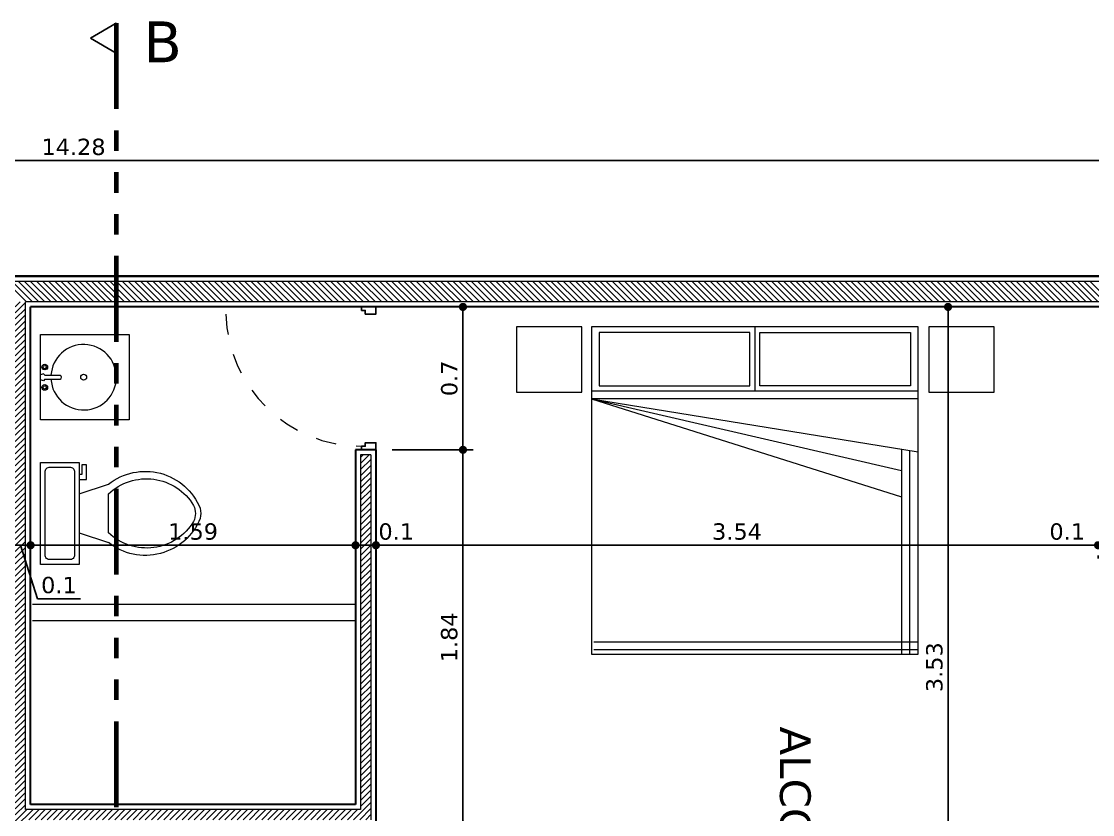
# Model space of a CAD drawing. Header units: millimetres. Extents: x -106 to 2534, y 21 to 2786.
# Drawn here: x 1267.17 to 1272.41, y 1400.91 to 1404.79 of the extents above; entities that cross this region are included whole.
import ezdxf

# ---------------------------------------------------------------- set-up
doc = ezdxf.new("R2010")
doc.units = ezdxf.units.MM
doc.linetypes.add('ACAD_ISO03W100', pattern=[30, 12, -18])
doc.linetypes.add('ACAD_ISO14W100', pattern=[24, 12, -3, 0, -3, 0, -3, 0, -3])
for name, color, linetype, lineweight in [('achurado', 142, 'Continuous', 9), ('asceso ban', 64, 'Continuous', 20), ('cotas 02', 132, 'Continuous', 13), ('L. corte', 106, 'ACAD_ISO14W100', 80), ('marco', 54, 'Continuous', 25), ('MOBILIARIO', 132, 'Continuous', 20), ('muros', 20, 'Continuous', 30), ('pollo', 91, 'Continuous', 20), ('punteada', 210, 'ACAD_ISO03W100', 13), ('textos', 116, 'Continuous', 40)]:
    doc.layers.add(name, color=color, linetype=linetype, lineweight=lineweight)
doc.styles.get("Standard").update_dxf_attribs({"font": 'verdana.ttf'})
doc.dimstyles.new('cota 1.50', dxfattribs={"dimtxt": 0.08, "dimasz": 0.04, "dimexe": 0.05, "dimexo": 0.08, "dimgap": 0.025, "dimtad": 1, "dimdsep": 46, "dimtxsty": 'Standard', "dimblk": 'DOT', "dimcen": 2.5, "dimadec": 0, "dimazin": 0, "dimtm": 1e-09, "dimtfac": 1, "dimtmove": 0, "dimatfit": 3, "dimfxl": 1, "dimarcsym": 0})

# ---------------------------------------------------------------- blocks, each defined once
blk = doc.blocks.new('A$C60677ADB')
at = {"layer": 'MOBILIARIO', "ltscale": 5}
for p, q in [((0, 2.4554), (0, 0.459)), ((2.0022, 2.4554), (0, 2.4554)), ((0.3938, 2.4554), (0.3938, 0.459)), ((0.4408, 2.4554), (0.4408, 0.459)), ((0.4408, 0.459), (0.7647, 2.4554)), ((1.9263, 0.4734), (1.9263, 2.4554)), ((1.9733, 0.4734), (1.9733, 2.4554)), ((2.0022, 0.459), (2.0022, 2.4554)), ((0.0346, 1.4881), (0.0346, 2.4083)), ((0.0346, 2.4083), (0.3614, 2.4083)), ((0.3614, 2.4083), (0.3614, 1.4881)), ((0.7561, 2.4027), (2.0022, 2.4027)), ((0.4408, 0.459), (0.8778, 2.3541)), ((0.4408, 0.459), (1.0395, 2.3541)), ((0.7483, 2.3541), (2.0022, 2.3541)), ((0, 1.4572), (0.3938, 1.4572)), ((0.3614, 1.4881), (0.0346, 1.4881)), ((0.0346, 1.4263), (0.0346, 0.5062)), ((0.3614, 1.4263), (0.0346, 1.4263)), ((0.3614, 0.5062), (0.3614, 1.4263)), ((0, 0.459), (2.0022, 0.459)), ((0.0346, 0.5062), (0.3614, 0.5062))]:
    blk.add_line(p, q, dxfattribs=at)
for points in [[(0, 2.5193), (0.4, 2.5193), (0.4, 2.9193), (0, 2.9193)], [(0, 0), (0.4, 0), (0.4, 0.4), (0, 0.4)]]:
    blk.add_lwpolyline(points, close=True, dxfattribs=at)
blk = doc.blocks.new('lava mano 03')
at = {"layer": 'asceso ban'}
for p, q in [((1249.7236, 1380.6944), (1249.6479, 1380.6944)), ((1249.7236, 1380.6744), (1249.6479, 1380.6744)), ((1249.7236, 1380.6944), (1249.7302, 1380.7013)), ((1249.7236, 1380.6744), (1249.7302, 1380.6675)), ((1249.7302, 1380.7013), (1249.745, 1380.6967)), ((1249.7302, 1380.6675), (1249.745, 1380.6721))]:
    blk.add_line(p, q, dxfattribs=at)
blk.add_lwpolyline([(1249.3105, 1380.8937), (1249.745, 1380.8937), (1249.745, 1380.4751), (1249.3105, 1380.4751)], close=True, dxfattribs=at)
for centre, radius in [((1249.7236, 1380.7344), 0.014), ((1249.7236, 1380.7344), 0.00819), ((1249.5331, 1380.6844), 0.0145), ((1249.7236, 1380.6344), 0.014), ((1249.7236, 1380.6344), 0.00819)]:
    blk.add_circle(centre, radius, dxfattribs=at)
for centre, radius, start, end in [((1249.5331, 1380.6844), 0.1604, 3.5735, 356.4265), ((1249.6535, 1380.6844), 0.0115, 119.3552, 240.6448)]:
    blk.add_arc(centre, radius, start, end, dxfattribs=at)
blk = doc.blocks.new('sanit')
at = {"layer": 'asceso ban'}
for p, q in [((1242.1814, 1375.3255), (1242.0862, 1375.3255)), ((1242.2291, 1375.1945), (1242.3719, 1375.2422)), ((1242.3719, 1375.1945), (1242.3719, 1375.0041)), ((1242.2291, 1375.0041), (1242.3719, 1374.9564)), ((1242.2291, 1374.9326), (1242.2648, 1374.9326)), ((1242.241, 1374.9088), (1242.2291, 1374.9088)), ((1242.241, 1374.8612), (1242.241, 1374.9088)), ((1242.2648, 1374.9326), (1242.2648, 1374.8612)), ((1242.2648, 1374.8612), (1242.241, 1374.8612))]:
    blk.add_line(p, q, dxfattribs=at)
blk.add_lwpolyline([(1242.2291, 1375.3493), (1242.0386, 1375.3493), (1242.0386, 1374.8493), (1242.2291, 1374.8493)], close=True, dxfattribs=at)
for points in [[(1242.0624, 1375.3017), (1242.0624, 1374.8969)], [(1242.2052, 1374.8969), (1242.2052, 1375.3017)], [(1242.0862, 1374.8731), (1242.1814, 1374.8731)]]:
    blk.add_lwpolyline(points, dxfattribs=at)
for centre, radius, start, end in [((1242.0832, 1375.3047), 0.021, 81.8699, 188.1301), ((1242.1844, 1375.3047), 0.021, 351.8699, 98.1301), ((1242.5524, 1375.0155), 0.2897, 22.0284, 128.5307), ((1242.558, 1374.9993), 0.2697, 31.053, 133.6321), ((1242.7023, 1375.0993), 0.0952, 335.7318, 24.2682), ((1242.7291, 1375.0993), 0.0952, 344.8605, 15.1395), ((1242.5524, 1375.1831), 0.2897, 231.4691, 337.9714), ((1242.558, 1375.1993), 0.2697, 226.3677, 328.9468), ((1242.0832, 1374.8939), 0.021, 171.8699, 278.1301), ((1242.1844, 1374.8939), 0.021, 261.8699, 8.1301)]:
    blk.add_arc(centre, radius, start, end, dxfattribs=at)
blk = doc.blocks.new('_Dot')
at = {"color": 0, "linetype": 'ByBlock', "lineweight": -2}
blk.add_line((-0.5, 0), (-1, 0), dxfattribs=at)
at = {"color": 0, "linetype": 'ByBlock', "const_width": 0.5}
blk.add_lwpolyline([(-0.25, 0, 1), (0.25, 0, 1)], format="xyb", close=True, dxfattribs=at)
blk = doc.blocks.new('*D235')
at = {"layer": 'cotas 02', "color": 0, "lineweight": -2, "transparency": 16777216}
for p, q in [((1260.2822, 1403.6258), (1260.2822, 1404.1623)), ((1274.5222, 1404.1123), (1260.3222, 1404.1123)), ((1274.5622, 1403.6258), (1274.5622, 1404.1623))]:
    blk.add_line(p, q, dxfattribs=at)
at = {"layer": 'Defpoints', "color": 0, "transparency": 16777216}
for p in [(1260.2822, 1404.1123), (1260.2822, 1403.5458), (1274.5622, 1403.5458)]:
    blk.add_point(p, dxfattribs=at)
at = {"layer": 'cotas 02', "color": 0, "lineweight": -2, "transparency": 16777216, "xscale": 0.03999999999999999, "yscale": 0.03999999999999999, "zscale": 0.03999999999999999, "rotation": 180}
blk.add_blockref('_Dot', (1260.2822, 1404.1123), dxfattribs=at)
at = {"layer": 'cotas 02', "color": 0, "lineweight": -2, "transparency": 16777216, "xscale": 0.03999999999999999, "yscale": 0.03999999999999999, "zscale": 0.03999999999999999}
blk.add_blockref('_Dot', (1274.5622, 1404.1123), dxfattribs=at)
at = {"layer": 'cotas 02', "color": 0, "transparency": 16777216, "insert": (1267.4222, 1404.1792), "char_height": 0.08, "attachment_point": 5}
blk.add_mtext('14.28', dxfattribs=at)
blk = doc.blocks.new('*D240')
at = {"layer": 'cotas 02', "color": 0, "lineweight": -2, "transparency": 16777216}
for p, q in [((1267.0719, 1402.2283), (1267.0319, 1402.2283)), ((1267.1119, 1402.2283), (1267.2119, 1402.2283)), ((1267.1119, 1402.2283), (1267.2119, 1402.2283)), ((1267.1619, 1402.2283), (1267.2453, 1401.9661)), ((1267.2519, 1402.2283), (1267.2919, 1402.2283)), ((1267.1119, 1402.151), (1267.1119, 1402.1783)), ((1267.2119, 1402.151), (1267.2119, 1402.1783)), ((1267.2453, 1401.9661), (1267.4561, 1401.9661))]:
    blk.add_line(p, q, dxfattribs=at)
at = {"layer": 'Defpoints', "color": 0, "transparency": 16777216}
for p in [(1267.1119, 1402.231), (1267.2119, 1402.231), (1267.2119, 1402.2283)]:
    blk.add_point(p, dxfattribs=at)
at = {"layer": 'cotas 02', "color": 0, "lineweight": -2, "transparency": 16777216, "xscale": 0.03999999999999999, "yscale": 0.03999999999999999, "zscale": 0.03999999999999999}
blk.add_blockref('_Dot', (1267.1119, 1402.2283), dxfattribs=at)
at = {"layer": 'cotas 02', "color": 0, "lineweight": -2, "transparency": 16777216, "xscale": 0.03999999999999999, "yscale": 0.03999999999999999, "zscale": 0.03999999999999999, "rotation": 180}
blk.add_blockref('_Dot', (1267.2119, 1402.2283), dxfattribs=at)
at = {"layer": 'cotas 02', "color": 0, "transparency": 16777216, "insert": (1267.3507, 1402.0327), "char_height": 0.08, "attachment_point": 5}
blk.add_mtext('0.1', dxfattribs=at)
blk = doc.blocks.new('*D241')
at = {"layer": 'cotas 02', "color": 0, "lineweight": -2, "transparency": 16777216}
for p, q in [((1267.2519, 1402.2283), (1268.7636, 1402.2283)), ((1267.2119, 1402.151), (1267.2119, 1402.1783)), ((1268.8036, 1402.1631), (1268.8036, 1402.1783))]:
    blk.add_line(p, q, dxfattribs=at)
at = {"layer": 'Defpoints', "color": 0, "transparency": 16777216}
for p in [(1267.2119, 1402.231), (1268.8036, 1402.2431), (1268.8036, 1402.2283)]:
    blk.add_point(p, dxfattribs=at)
at = {"layer": 'cotas 02', "color": 0, "lineweight": -2, "transparency": 16777216, "xscale": 0.03999999999999999, "yscale": 0.03999999999999999, "zscale": 0.03999999999999999, "rotation": 180}
blk.add_blockref('_Dot', (1267.2119, 1402.2283), dxfattribs=at)
at = {"layer": 'cotas 02', "color": 0, "lineweight": -2, "transparency": 16777216, "xscale": 0.03999999999999999, "yscale": 0.03999999999999999, "zscale": 0.03999999999999999}
blk.add_blockref('_Dot', (1268.8036, 1402.2283), dxfattribs=at)
at = {"layer": 'cotas 02', "color": 0, "transparency": 16777216, "insert": (1268.0078, 1402.2949), "char_height": 0.08, "attachment_point": 5}
blk.add_mtext('1.59', dxfattribs=at)
blk = doc.blocks.new('*D242')
at = {"layer": 'cotas 02', "color": 0, "lineweight": -2, "transparency": 16777216}
for p, q in [((1268.7636, 1402.2283), (1268.7236, 1402.2283)), ((1268.8036, 1402.2283), (1268.9036, 1402.2283)), ((1268.9436, 1402.2283), (1268.9836, 1402.2283)), ((1268.8036, 1402.1631), (1268.8036, 1402.1783)), ((1268.9036, 1402.1583), (1268.9036, 1402.1783))]:
    blk.add_line(p, q, dxfattribs=at)
at = {"layer": 'Defpoints', "color": 0, "transparency": 16777216}
for p in [(1268.8036, 1402.2431), (1268.9036, 1402.2383), (1268.9036, 1402.2283)]:
    blk.add_point(p, dxfattribs=at)
at = {"layer": 'cotas 02', "color": 0, "lineweight": -2, "transparency": 16777216, "xscale": 0.03999999999999999, "yscale": 0.03999999999999999, "zscale": 0.03999999999999999}
blk.add_blockref('_Dot', (1268.8036, 1402.2283), dxfattribs=at)
at = {"layer": 'cotas 02', "color": 0, "lineweight": -2, "transparency": 16777216, "xscale": 0.03999999999999999, "yscale": 0.03999999999999999, "zscale": 0.03999999999999999, "rotation": 180}
blk.add_blockref('_Dot', (1268.9036, 1402.2283), dxfattribs=at)
at = {"layer": 'cotas 02', "color": 0, "transparency": 16777216, "insert": (1269.003, 1402.2949), "char_height": 0.08, "attachment_point": 5}
blk.add_mtext('0.1', dxfattribs=at)
blk = doc.blocks.new('*D243')
at = {"layer": 'cotas 02', "color": 0, "lineweight": -2, "transparency": 16777216}
for p, q in [((1268.9436, 1402.2283), (1272.4007, 1402.2283)), ((1268.9036, 1402.1583), (1268.9036, 1402.1783)), ((1272.4407, 1402.1631), (1272.4407, 1402.1783))]:
    blk.add_line(p, q, dxfattribs=at)
at = {"layer": 'Defpoints', "color": 0, "transparency": 16777216}
for p in [(1268.9036, 1402.2383), (1272.4407, 1402.2431), (1272.4407, 1402.2283)]:
    blk.add_point(p, dxfattribs=at)
at = {"layer": 'cotas 02', "color": 0, "lineweight": -2, "transparency": 16777216, "xscale": 0.03999999999999999, "yscale": 0.03999999999999999, "zscale": 0.03999999999999999, "rotation": 180}
blk.add_blockref('_Dot', (1268.9036, 1402.2283), dxfattribs=at)
at = {"layer": 'cotas 02', "color": 0, "lineweight": -2, "transparency": 16777216, "xscale": 0.03999999999999999, "yscale": 0.03999999999999999, "zscale": 0.03999999999999999}
blk.add_blockref('_Dot', (1272.4407, 1402.2283), dxfattribs=at)
at = {"layer": 'cotas 02', "color": 0, "transparency": 16777216, "insert": (1270.6722, 1402.2949), "char_height": 0.08, "attachment_point": 5}
blk.add_mtext('3.54', dxfattribs=at)
blk = doc.blocks.new('*D244')
at = {"layer": 'cotas 02', "color": 0, "lineweight": -2, "transparency": 16777216}
for p, q in [((1272.5407, 1402.3083), (1272.5407, 1402.2783)), ((1272.4007, 1402.2283), (1272.3607, 1402.2283)), ((1272.4407, 1402.2283), (1272.5407, 1402.2283)), ((1272.5807, 1402.2283), (1272.6207, 1402.2283)), ((1272.4407, 1402.1631), (1272.4407, 1402.1783))]:
    blk.add_line(p, q, dxfattribs=at)
at = {"layer": 'Defpoints', "color": 0, "transparency": 16777216}
for p in [(1272.4407, 1402.2431), (1272.5407, 1402.2283), (1272.5407, 1402.2283)]:
    blk.add_point(p, dxfattribs=at)
at = {"layer": 'cotas 02', "color": 0, "lineweight": -2, "transparency": 16777216, "xscale": 0.03999999999999999, "yscale": 0.03999999999999999, "zscale": 0.03999999999999999}
blk.add_blockref('_Dot', (1272.4407, 1402.2283), dxfattribs=at)
at = {"layer": 'cotas 02', "color": 0, "lineweight": -2, "transparency": 16777216, "xscale": 0.03999999999999999, "yscale": 0.03999999999999999, "zscale": 0.03999999999999999, "rotation": 180}
blk.add_blockref('_Dot', (1272.5407, 1402.2283), dxfattribs=at)
at = {"layer": 'cotas 02', "color": 0, "transparency": 16777216, "insert": (1272.2897, 1402.2949), "char_height": 0.08, "attachment_point": 5}
blk.add_mtext('0.1', dxfattribs=at)
blk = doc.blocks.new('*D254')
at = {"layer": 'cotas 02', "color": 0, "lineweight": -2, "transparency": 16777216}
for p, q in [((1271.9004, 1403.3958), (1271.656, 1403.3958)), ((1271.706, 1399.9061), (1271.706, 1403.3558)), ((1272.0317, 1399.8661), (1271.656, 1399.8661))]:
    blk.add_line(p, q, dxfattribs=at)
at = {"layer": 'Defpoints', "color": 0, "transparency": 16777216}
for p in [(1271.706, 1403.3958), (1271.9804, 1403.3958), (1272.1117, 1399.8661)]:
    blk.add_point(p, dxfattribs=at)
at = {"layer": 'cotas 02', "color": 0, "lineweight": -2, "transparency": 16777216, "xscale": 0.03999999999999999, "yscale": 0.03999999999999999, "zscale": 0.03999999999999999}
for p, rotation in [((1271.706, 1403.3958), 90), ((1271.706, 1399.8661), 270)]:
    blk.add_blockref('_Dot', p, dxfattribs=dict(at, rotation=rotation))
at = {"layer": 'cotas 02', "color": 0, "transparency": 16777216, "insert": (1271.6394, 1401.6309), "char_height": 0.08, "attachment_point": 5, "rotation": 90}
blk.add_mtext('3.53', dxfattribs=at)
blk = doc.blocks.new('*D295')
at = {"layer": 'cotas 02', "color": 0, "lineweight": -2, "transparency": 16777216}
for p, q in [((1268.9836, 1402.6958), (1269.3798, 1402.6958)), ((1269.3298, 1400.8989), (1269.3298, 1402.6558)), ((1268.9836, 1400.8589), (1269.3798, 1400.8589))]:
    blk.add_line(p, q, dxfattribs=at)
at = {"layer": 'Defpoints', "color": 0, "transparency": 16777216}
for p in [(1268.9036, 1402.6958), (1269.3298, 1402.6958), (1268.9036, 1400.8589)]:
    blk.add_point(p, dxfattribs=at)
at = {"layer": 'cotas 02', "color": 0, "lineweight": -2, "transparency": 16777216, "xscale": 0.03999999999999999, "yscale": 0.03999999999999999, "zscale": 0.03999999999999999}
for p, rotation in [((1269.3298, 1402.6958), 90), ((1269.3298, 1400.8589), 270)]:
    blk.add_blockref('_Dot', p, dxfattribs=dict(at, rotation=rotation))
at = {"layer": 'cotas 02', "color": 0, "transparency": 16777216, "insert": (1269.263, 1401.7773), "char_height": 0.08, "attachment_point": 5, "rotation": 90}
blk.add_mtext('1.84', dxfattribs=at)
blk = doc.blocks.new('*D296')
at = {"layer": 'cotas 02', "color": 0, "lineweight": -2, "transparency": 16777216}
for p, q in [((1269.2498, 1403.3958), (1269.2798, 1403.3958)), ((1269.3298, 1402.7358), (1269.3298, 1403.3558)), ((1268.9836, 1402.6958), (1269.3798, 1402.6958))]:
    blk.add_line(p, q, dxfattribs=at)
at = {"layer": 'Defpoints', "color": 0, "transparency": 16777216}
for p in [(1269.3298, 1403.3958), (1269.3298, 1403.3958), (1268.9036, 1402.6958)]:
    blk.add_point(p, dxfattribs=at)
at = {"layer": 'cotas 02', "color": 0, "lineweight": -2, "transparency": 16777216, "xscale": 0.03999999999999999, "yscale": 0.03999999999999999, "zscale": 0.03999999999999999}
for p, rotation in [((1269.3298, 1403.3958), 90), ((1269.3298, 1402.6958), 270)]:
    blk.add_blockref('_Dot', p, dxfattribs=dict(at, rotation=rotation))
at = {"layer": 'cotas 02', "color": 0, "transparency": 16777216, "insert": (1269.2632, 1403.0458), "char_height": 0.08, "attachment_point": 5, "rotation": 90}
blk.add_mtext('0.7', dxfattribs=at)

msp = doc.modelspace()

# ---------------------------------------------------------------- hatches: boundary and pattern name
at = {"layer": 'achurado'}
h = msp.add_hatch(dxfattribs=at)
h.set_pattern_fill('JIS_WOOD', color=256, scale=0.03, style=0)
h.paths.add_polyline_path([(1267.1369, 1403.4208), (1267.1869, 1403.4208), (1267.1869, 1400.9339), (1268.8286, 1400.9339), (1268.8286, 1402.6708), (1268.8786, 1402.6708), (1268.8786, 1400.8839), (1267.1869, 1400.8839), (1267.1869, 1398.7608), (1264.6813, 1398.7608), (1264.6813, 1399.1122), (1264.7313, 1399.1122), (1264.7313, 1398.8108), (1267.1369, 1398.8108), (1267.1369, 1401.4208), (1266.5369, 1401.4208), (1266.5369, 1401.4708), (1267.1369, 1401.4708)])

# ---------------------------------------------------------------- linework, layer by layer
msp.add_lwpolyline([(1267.5047, 1404.7122), (1267.6316, 1404.639), (1267.6316, 1404.7855)], close=True)
for p, q in [((1274.543, 1403.5208), (1260.3072, 1403.5208)), ((1267.092, 1403.5208), (1267.192, 1403.4208)), ((1267.122, 1403.5208), (1267.222, 1403.4208)), ((1267.152, 1403.5208), (1267.252, 1403.4208)), ((1267.182, 1403.5208), (1267.282, 1403.4208)), ((1267.212, 1403.5208), (1267.312, 1403.4208)), ((1267.242, 1403.5208), (1267.342, 1403.4208)), ((1267.272, 1403.5208), (1267.372, 1403.4208)), ((1267.302, 1403.5208), (1267.402, 1403.4208)), ((1267.332, 1403.5208), (1267.432, 1403.4208)), ((1267.362, 1403.5208), (1267.462, 1403.4208)), ((1267.392, 1403.5208), (1267.492, 1403.4208)), ((1267.422, 1403.5208), (1267.522, 1403.4208)), ((1267.452, 1403.5208), (1267.552, 1403.4208)), ((1267.482, 1403.5208), (1267.582, 1403.4208)), ((1267.512, 1403.5208), (1267.612, 1403.4208)), ((1267.542, 1403.5208), (1267.642, 1403.4208)), ((1267.572, 1403.5208), (1267.672, 1403.4208)), ((1267.602, 1403.5208), (1267.702, 1403.4208)), ((1267.632, 1403.5208), (1267.732, 1403.4208)), ((1267.662, 1403.5208), (1267.762, 1403.4208)), ((1267.692, 1403.5208), (1267.792, 1403.4208)), ((1267.722, 1403.5208), (1267.822, 1403.4208)), ((1267.752, 1403.5208), (1267.852, 1403.4208)), ((1267.782, 1403.5208), (1267.882, 1403.4208)), ((1267.812, 1403.5208), (1267.912, 1403.4208)), ((1267.842, 1403.5208), (1267.942, 1403.4208)), ((1267.872, 1403.5208), (1267.972, 1403.4208)), ((1267.902, 1403.5208), (1268.002, 1403.4208)), ((1267.932, 1403.5208), (1268.032, 1403.4208)), ((1267.962, 1403.5208), (1268.062, 1403.4208)), ((1267.992, 1403.5208), (1268.092, 1403.4208)), ((1268.022, 1403.5208), (1268.122, 1403.4208)), ((1268.052, 1403.5208), (1268.152, 1403.4208)), ((1268.082, 1403.5208), (1268.182, 1403.4208)), ((1268.112, 1403.5208), (1268.212, 1403.4208)), ((1268.142, 1403.5208), (1268.242, 1403.4208)), ((1268.172, 1403.5208), (1268.272, 1403.4208)), ((1268.202, 1403.5208), (1268.302, 1403.4208)), ((1268.232, 1403.5208), (1268.332, 1403.4208)), ((1268.262, 1403.5208), (1268.362, 1403.4208)), ((1268.292, 1403.5208), (1268.392, 1403.4208)), ((1268.322, 1403.5208), (1268.422, 1403.4208)), ((1268.352, 1403.5208), (1268.452, 1403.4208)), ((1268.382, 1403.5208), (1268.482, 1403.4208)), ((1268.412, 1403.5208), (1268.512, 1403.4208)), ((1268.442, 1403.5208), (1268.542, 1403.4208)), ((1268.472, 1403.5208), (1268.572, 1403.4208)), ((1268.502, 1403.5208), (1268.602, 1403.4208)), ((1268.532, 1403.5208), (1268.632, 1403.4208)), ((1268.562, 1403.5208), (1268.662, 1403.4208)), ((1268.592, 1403.5208), (1268.692, 1403.4208)), ((1268.622, 1403.5208), (1268.722, 1403.4208)), ((1268.652, 1403.5208), (1268.752, 1403.4208)), ((1268.682, 1403.5208), (1268.782, 1403.4208)), ((1268.712, 1403.5208), (1268.812, 1403.4208)), ((1268.742, 1403.5208), (1268.842, 1403.4208)), ((1268.772, 1403.5208), (1268.872, 1403.4208)), ((1268.802, 1403.5208), (1268.902, 1403.4208)), ((1268.832, 1403.5208), (1268.932, 1403.4208)), ((1268.862, 1403.5208), (1268.962, 1403.4208)), ((1268.892, 1403.5208), (1268.992, 1403.4208)), ((1268.922, 1403.5208), (1269.022, 1403.4208)), ((1268.952, 1403.5208), (1269.052, 1403.4208)), ((1268.982, 1403.5208), (1269.082, 1403.4208)), ((1269.012, 1403.5208), (1269.112, 1403.4208)), ((1269.042, 1403.5208), (1269.142, 1403.4208)), ((1269.072, 1403.5208), (1269.172, 1403.4208)), ((1269.102, 1403.5208), (1269.202, 1403.4208)), ((1269.132, 1403.5208), (1269.232, 1403.4208)), ((1269.162, 1403.5208), (1269.262, 1403.4208)), ((1269.192, 1403.5208), (1269.292, 1403.4208)), ((1269.222, 1403.5208), (1269.322, 1403.4208)), ((1269.252, 1403.5208), (1269.352, 1403.4208)), ((1269.282, 1403.5208), (1269.382, 1403.4208)), ((1269.312, 1403.5208), (1269.412, 1403.4208)), ((1269.342, 1403.5208), (1269.442, 1403.4208)), ((1269.372, 1403.5208), (1269.472, 1403.4208)), ((1269.402, 1403.5208), (1269.502, 1403.4208)), ((1269.432, 1403.5208), (1269.532, 1403.4208)), ((1269.462, 1403.5208), (1269.562, 1403.4208)), ((1269.492, 1403.5208), (1269.592, 1403.4208)), ((1269.522, 1403.5208), (1269.622, 1403.4208)), ((1269.552, 1403.5208), (1269.652, 1403.4208)), ((1269.582, 1403.5208), (1269.682, 1403.4208)), ((1269.612, 1403.5208), (1269.712, 1403.4208)), ((1269.642, 1403.5208), (1269.742, 1403.4208)), ((1269.672, 1403.5208), (1269.772, 1403.4208)), ((1269.702, 1403.5208), (1269.802, 1403.4208)), ((1269.732, 1403.5208), (1269.832, 1403.4208)), ((1269.762, 1403.5208), (1269.862, 1403.4208)), ((1269.792, 1403.5208), (1269.892, 1403.4208)), ((1269.822, 1403.5208), (1269.922, 1403.4208)), ((1269.852, 1403.5208), (1269.952, 1403.4208)), ((1269.882, 1403.5208), (1269.982, 1403.4208)), ((1269.912, 1403.5208), (1270.012, 1403.4208)), ((1269.942, 1403.5208), (1270.042, 1403.4208)), ((1269.972, 1403.5208), (1270.072, 1403.4208)), ((1270.002, 1403.5208), (1270.102, 1403.4208)), ((1270.032, 1403.5208), (1270.132, 1403.4208)), ((1270.062, 1403.5208), (1270.162, 1403.4208)), ((1270.092, 1403.5208), (1270.192, 1403.4208)), ((1270.122, 1403.5208), (1270.222, 1403.4208)), ((1270.152, 1403.5208), (1270.252, 1403.4208)), ((1270.182, 1403.5208), (1270.282, 1403.4208)), ((1270.212, 1403.5208), (1270.312, 1403.4208)), ((1270.242, 1403.5208), (1270.342, 1403.4208)), ((1270.272, 1403.5208), (1270.372, 1403.4208)), ((1270.302, 1403.5208), (1270.402, 1403.4208)), ((1270.332, 1403.5208), (1270.432, 1403.4208)), ((1270.362, 1403.5208), (1270.462, 1403.4208)), ((1270.392, 1403.5208), (1270.492, 1403.4208)), ((1270.422, 1403.5208), (1270.522, 1403.4208)), ((1270.452, 1403.5208), (1270.552, 1403.4208)), ((1270.482, 1403.5208), (1270.582, 1403.4208)), ((1270.512, 1403.5208), (1270.612, 1403.4208)), ((1270.542, 1403.5208), (1270.642, 1403.4208)), ((1270.572, 1403.5208), (1270.672, 1403.4208)), ((1270.602, 1403.5208), (1270.702, 1403.4208)), ((1270.632, 1403.5208), (1270.732, 1403.4208)), ((1270.662, 1403.5208), (1270.762, 1403.4208)), ((1270.692, 1403.5208), (1270.792, 1403.4208)), ((1270.722, 1403.5208), (1270.822, 1403.4208)), ((1270.752, 1403.5208), (1270.852, 1403.4208)), ((1270.782, 1403.5208), (1270.882, 1403.4208)), ((1270.812, 1403.5208), (1270.912, 1403.4208)), ((1270.842, 1403.5208), (1270.942, 1403.4208)), ((1270.872, 1403.5208), (1270.972, 1403.4208)), ((1270.902, 1403.5208), (1271.002, 1403.4208)), ((1270.932, 1403.5208), (1271.032, 1403.4208)), ((1270.962, 1403.5208), (1271.062, 1403.4208)), ((1270.992, 1403.5208), (1271.092, 1403.4208)), ((1271.022, 1403.5208), (1271.122, 1403.4208)), ((1271.052, 1403.5208), (1271.152, 1403.4208)), ((1271.082, 1403.5208), (1271.182, 1403.4208)), ((1271.112, 1403.5208), (1271.212, 1403.4208)), ((1271.142, 1403.5208), (1271.242, 1403.4208)), ((1271.172, 1403.5208), (1271.272, 1403.4208)), ((1271.202, 1403.5208), (1271.302, 1403.4208)), ((1271.232, 1403.5208), (1271.332, 1403.4208)), ((1271.262, 1403.5208), (1271.362, 1403.4208)), ((1271.292, 1403.5208), (1271.392, 1403.4208)), ((1271.322, 1403.5208), (1271.422, 1403.4208)), ((1271.352, 1403.5208), (1271.452, 1403.4208)), ((1271.382, 1403.5208), (1271.482, 1403.4208)), ((1271.412, 1403.5208), (1271.512, 1403.4208)), ((1271.442, 1403.5208), (1271.542, 1403.4208)), ((1271.472, 1403.5208), (1271.572, 1403.4208)), ((1271.502, 1403.5208), (1271.602, 1403.4208)), ((1271.532, 1403.5208), (1271.632, 1403.4208)), ((1271.562, 1403.5208), (1271.662, 1403.4208)), ((1271.592, 1403.5208), (1271.692, 1403.4208)), ((1271.622, 1403.5208), (1271.722, 1403.4208)), ((1271.652, 1403.5208), (1271.752, 1403.4208)), ((1271.682, 1403.5208), (1271.782, 1403.4208)), ((1271.712, 1403.5208), (1271.812, 1403.4208)), ((1271.742, 1403.5208), (1271.842, 1403.4208)), ((1271.772, 1403.5208), (1271.872, 1403.4208)), ((1271.802, 1403.5208), (1271.902, 1403.4208)), ((1271.832, 1403.5208), (1271.932, 1403.4208)), ((1271.862, 1403.5208), (1271.962, 1403.4208)), ((1271.892, 1403.5208), (1271.992, 1403.4208)), ((1271.922, 1403.5208), (1272.022, 1403.4208)), ((1271.952, 1403.5208), (1272.052, 1403.4208)), ((1271.982, 1403.5208), (1272.082, 1403.4208)), ((1272.012, 1403.5208), (1272.112, 1403.4208)), ((1272.042, 1403.5208), (1272.142, 1403.4208)), ((1272.072, 1403.5208), (1272.172, 1403.4208)), ((1272.102, 1403.5208), (1272.202, 1403.4208)), ((1272.132, 1403.5208), (1272.232, 1403.4208)), ((1272.162, 1403.5208), (1272.262, 1403.4208)), ((1272.192, 1403.5208), (1272.292, 1403.4208)), ((1272.222, 1403.5208), (1272.322, 1403.4208)), ((1272.252, 1403.5208), (1272.352, 1403.4208)), ((1272.282, 1403.5208), (1272.382, 1403.4208)), ((1272.312, 1403.5208), (1272.412, 1403.4208)), ((1272.342, 1403.5208), (1272.442, 1403.4208)), ((1272.372, 1403.5208), (1272.472, 1403.4208)), ((1272.402, 1403.5208), (1272.502, 1403.4208)), ((1274.4372, 1403.4208), (1267.1869, 1403.4208)), ((1267.1869, 1400.9339), (1267.1869, 1403.4208)), ((1268.8286, 1402.6708), (1268.8286, 1400.9339)), ((1268.8786, 1402.6708), (1268.8286, 1402.6708)), ((1268.8786, 1402.6708), (1268.8786, 1400.8839)), ((1268.8286, 1400.9339), (1267.1869, 1400.9339))]:
    msp.add_line(p, q, dxfattribs=at)
at = {"layer": 'L. corte', "ltscale": 0.035}
msp.add_line((1267.6316, 1404.7855), (1267.6316, 1395.2423), dxfattribs=at)
at = {"layer": 'marco'}
for points in [[(1268.9036, 1403.3958), (1268.8336, 1403.3958), (1268.8336, 1403.3783), (1268.8511, 1403.3783), (1268.8511, 1403.3608), (1268.9036, 1403.3608), (1268.9036, 1403.3958)], [(1268.9036, 1402.6958), (1268.8336, 1402.6958), (1268.8336, 1402.7133), (1268.8511, 1402.7133), (1268.8511, 1402.7308), (1268.9036, 1402.7308), (1268.9036, 1402.6958)]]:
    msp.add_lwpolyline(points, dxfattribs=at)
at = {"layer": 'muros'}
for p, q in [((1260.2822, 1403.5458), (1273.4222, 1403.5458)), ((1274.5622, 1403.5458), (1260.2822, 1403.5458)), ((1271.2922, 1403.5458), (1271.2922, 1403.5493)), ((1274.4122, 1403.3958), (1267.2119, 1403.3958)), ((1267.2119, 1400.9589), (1267.2119, 1403.3958)), ((1268.8036, 1402.6958), (1268.8036, 1400.9589)), ((1268.9036, 1402.6958), (1268.8036, 1402.6958)), ((1268.9036, 1402.6958), (1268.9036, 1400.8589)), ((1268.8036, 1400.9589), (1267.2119, 1400.9589))]:
    msp.add_line(p, q, dxfattribs=at)
at = {"layer": 'pollo'}
for p, q in [((1267.222, 1401.9389), (1268.8036, 1401.9389)), ((1267.222, 1401.8589), (1268.8036, 1401.8589))]:
    msp.add_line(p, q, dxfattribs=at)
at = {"layer": 'punteada', "ltscale": 5e-05}
msp.add_arc((1268.8336, 1403.3783), 0.665, 181.508, 270, dxfattribs=at)

# ---------------------------------------------------------------- block references
at = {"layer": 'asceso ban', "rotation": 180}
msp.add_blockref('lava mano 03', (2517.005, 2783.7358), dxfattribs=at)
at = {"layer": 'asceso ban', "xscale": -1, "rotation": 180}
msp.add_blockref('sanit', (25.2215, 2777.4837), dxfattribs=at)
at = {"layer": 'MOBILIARIO', "xscale": 0.8014425966739509, "yscale": 0.8014425966739509, "zscale": 0.8014425966739509, "rotation": 270}
msp.add_blockref('A$C60677ADB', (1269.592, 1403.2987), dxfattribs=at)

# ---------------------------------------------------------------- texts
at = {"layer": 'textos', "insert": (1267.7647, 1404.7944), "char_height": 0.2, "width": 5.372119, "attachment_point": 1}
msp.add_mtext('B', dxfattribs=at)
at = {"layer": 'textos', "insert": (1271.033, 1401.3405), "char_height": 0.15, "width": 5.372119, "attachment_point": 1, "rotation": 270}
msp.add_mtext('ALCOBA P/PAL', dxfattribs=at)

# ---------------------------------------------------------------- dimensions: what is measured, and where the dimension line sits
at = {"layer": 'cotas 02'}
for base, p1, p2, override, picture, middle in [((1260.2822, 1404.1123), (1274.5622, 1403.5458), (1260.2822, 1403.5458), {"dimfxl": 0.04}, '*D235', (1267.4222, 1404.1792)), ((1268.8036, 1402.2283), (1267.2119, 1402.231), (1268.8036, 1402.2431), {"dimtmove": 1, "dimfxl": 0.04}, '*D241', (1268.0078, 1402.2949)), ((1272.4407, 1402.2283), (1268.9036, 1402.2383), (1272.4407, 1402.2431), {"dimtmove": 1, "dimfxl": 0.04}, '*D243', (1270.6722, 1402.2949))]:
    dim = msp.add_linear_dim(base=base, p1=p1, p2=p2, dimstyle='cota 1.50', override=override, dxfattribs=at)
    dim.commit()
    dim.dimension.update_dxf_attribs({"geometry": picture, "text_midpoint": middle})
for base, p1, p2, picture, middle in [((1269.3298, 1403.3958), (1268.9036, 1402.6958), (1269.3298, 1403.3958), '*D296', (1269.2632, 1403.0458)), ((1271.706, 1403.3958), (1272.1117, 1399.8661), (1271.9804, 1403.3958), '*D254', (1271.6394, 1401.6309)), ((1269.3298, 1402.6958), (1268.9036, 1400.8589), (1268.9036, 1402.6958), '*D295', (1269.263, 1401.7773))]:
    dim = msp.add_linear_dim(base=base, p1=p1, p2=p2, angle=90, dimstyle='cota 1.50', override={"dimtmove": 1, "dimfxl": 0.04}, dxfattribs=at)
    dim.commit()
    dim.dimension.update_dxf_attribs({"geometry": picture, "text_midpoint": middle})
for base, p1, p2, picture, middle in [((1268.9036, 1402.2283), (1268.8036, 1402.2431), (1268.9036, 1402.2383), '*D242', (1269.003, 1402.2283)), ((1272.5407, 1402.2283), (1272.4407, 1402.2431), (1272.5407, 1402.2283), '*D244', (1272.2897, 1402.2283)), ((1267.2119, 1402.2283), (1267.1119, 1402.231), (1267.2119, 1402.231), '*D240', (1267.2703, 1401.9661))]:
    dim = msp.add_linear_dim(base=base, p1=p1, p2=p2, dimstyle='cota 1.50', override={"dimtmove": 1, "dimfxl": 0.04}, dxfattribs=at)
    dim.commit()
    dim.dimension.update_dxf_attribs({"geometry": picture, "text_midpoint": middle, "dimtype": 160})

doc.saveas('drawing.dxf')
